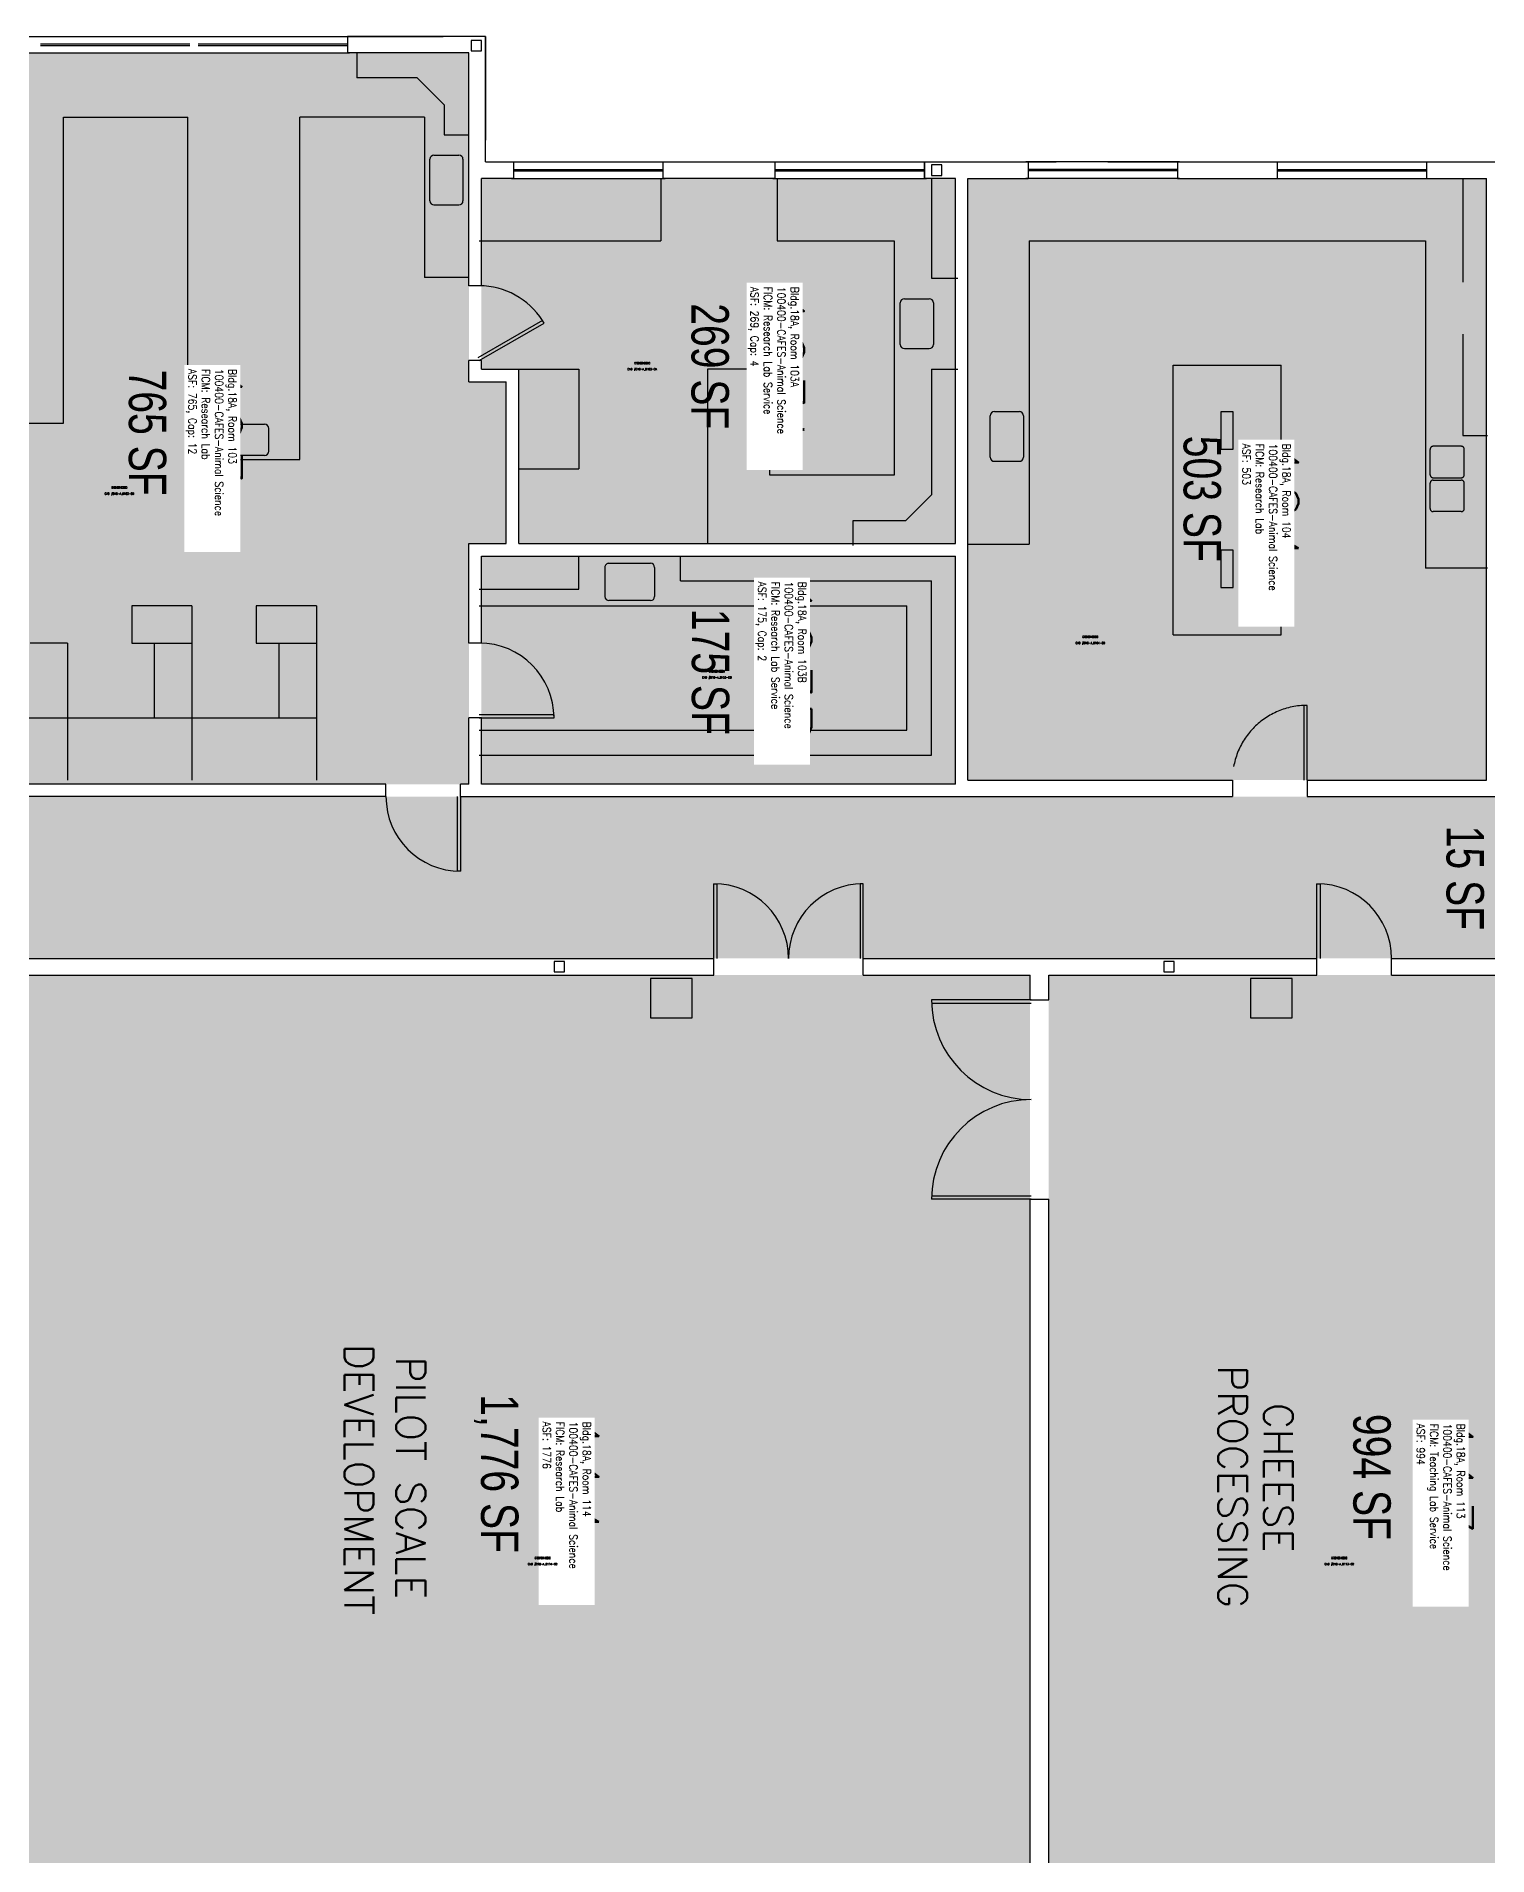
# Model space of a CAD drawing. Header units: inches. Extents: x -4 to 2901, y -182 to 1777.
# Drawn here: x 644 to 1344, y 793 to 1670 of the extents above; entities that cross this region are included whole.
import ezdxf
from ezdxf.enums import TextEntityAlignment as Align

# ---------------------------------------------------------------- set-up
doc = ezdxf.new("R2010")
doc.units = ezdxf.units.IN
doc.header["$LTSCALE"] = 100
doc.header["$MEASUREMENT"] = 0
doc.linetypes.add('DASHED', pattern=[0.75, 0.5, -0.25])
for name, color, linetype in [('A-DOOR', 2, 'CONTINUOUS'), ('A-FLOR', 3, 'CONTINUOUS'), ('A-GLAZ', 1, 'CONTINUOUS'), ('A-GLAZ-SILL', 2, 'CONTINUOUS'), ('A-IDEN-CNUM', 7, 'CONTINUOUS'), ('A-IDEN-RNUM', 7, 'CONTINUOUS'), ('A-IDEN-SNUM', 4, 'CONTINUOUS'), ('A-IDEN-TEXT', 4, 'CONTINUOUS'), ('A-IDEN-VNUM', 4, 'CONTINUOUS'), ('A-ROOF', 2, 'DASHED'), ('A-WALL', 5, 'CONTINUOUS'), ('AREA-TEXT', 3, 'CONTINUOUS'), ('Rooms-Category-Color', 7, 'CONTINUOUS'), ('Rooms-College-Color', 7, 'CONTINUOUS'), ('Rooms-Department-Color', 7, 'CONTINUOUS'), ('Rooms-Division-Color', 7, 'CONTINUOUS'), ('Rooms-Information', 7, 'CONTINUOUS')]:
    doc.layers.add(name, color=color, linetype=linetype)
doc.styles.add('AREA', font='arial.ttf', dxfattribs={"width": 0.75, "height": 12})
doc.styles.add('ROOMSNUMBER', font='txt.shx', dxfattribs={"height": 0.03})
doc.styles.add('ROOMVNUMBER', font='simplex.shx', dxfattribs={"width": 0.85})

msp = doc.modelspace()

# ---------------------------------------------------------------- hatches: boundary and pattern name
at = {"layer": 'Rooms-Category-Color', "true_color": 0xe3f498}
for points in [[(597, 1309.01), (597, 1439), (585, 1439), (549, 1439), (513, 1439), (513, 1661.5), (569, 1661.5), (795, 1661.5), (852.5, 1661.5), (852.5, 1549.26), (852.5, 1513.26), (852.5, 1503.01), (870.5, 1503.01), (870.5, 1425.01), (852.5, 1425.01), (852.5, 1309.01), (812.5, 1309.01)], [(946, 1601.01), (873, 1601.01), (858.5, 1601.01), (858.5, 1549.26), (858.5, 1513.26), (858.5, 1509.01), (876.5, 1509.01), (876.5, 1425.01), (1087, 1425.01), (1087, 1601.01), (1073, 1601.01)], [(1093, 1311.01), (1220.5, 1311.01), (1256.5, 1311.01), (1343, 1311.01), (1343, 1601.01), (1315, 1601.01), (1241, 1601.01), (1195, 1601.01), (1121, 1601.01), (1093, 1601.01)], [(858.5, 1309.01), (858.5, 1419.01), (1087, 1419.01), (1087, 1309.01)], [(599, 729), (599, 1217), (970.57, 1217), (1042.5, 1217), (1123, 1217), (1042.5, 1217), (1123, 1217), (1123, 729), (852, 729), (816, 729), (672, 729), (624, 729)], [(1140, 729), (1132, 729), (1132, 1217), (1261.25, 1217), (1297.25, 1217), (1426, 1217), (1426, 774), (1408, 774), (1408, 754), (1426, 754), (1426, 729), (1176, 729)]]:
    msp.add_hatch(color=61, dxfattribs=at).paths.add_polyline_path(points)
at = {"layer": 'Rooms-Category-Color', "true_color": 0xadadad}
msp.add_hatch(color=253, dxfattribs=at).paths.add_polyline_path([(2270, 1228), (2270, 1303.01), (2167.28, 1303.01), (2131.28, 1303.01), (1948, 1303.01), (1948, 1371.01), (1842, 1371.01), (1842, 1351.01), (1842, 1315.01), (1842, 1311.01), (1888, 1311.01), (1888, 1303.01), (1854, 1303.01), (1854, 1300), (1848, 1300), (1848, 1303.01), (1749, 1303.01), (1749, 1321.01), (1685, 1321.01), (1685, 1303.01), (1567, 1303.01), (1531, 1303.01), (1513, 1303.01), (1477, 1303.01), (1415, 1303.01), (1355, 1303.01), (1349, 1303.01), (1256.5, 1303.01), (1220.5, 1303.01), (848.5, 1303.01), (812.5, 1303.01), (591, 1303.01), (591, 1433), (585, 1433), (549, 1433), (513, 1433), (513, 1421), (513, 1385), (513, 1350.96), (513, 1268), (513, 1232), (513, 1075), (513, 1039), (513, 763), (513, 691), (513, 649), (599, 649), (599, 404.01), (599, 368.01), (599, 211), (599, 175), (599, 145.75), (599, 85.75), (599, 45), (602, 45), (674, 45), (677, 45), (677, 242), (677, 278), (677, 518), (677, 566), (677, 721), (624, 721), (591, 721), (591, 1225), (970.57, 1225), (1042.5, 1225), (1261.25, 1225), (1297.25, 1225), (1560, 1225), (1596, 1225), (1786.06, 1225), (1822.06, 1225), (1848, 1225), (1848, 1228), (1854, 1228), (1854, 1225), (1997, 1225), (2270, 1225)])
at = {"layer": 'Rooms-College-Color', "true_color": 0xe3c5e1}
for points in [[(597, 1309.01), (597, 1439), (585, 1439), (549, 1439), (513, 1439), (513, 1661.5), (569, 1661.5), (795, 1661.5), (852.5, 1661.5), (852.5, 1549.26), (852.5, 1513.26), (852.5, 1503.01), (870.5, 1503.01), (870.5, 1425.01), (852.5, 1425.01), (852.5, 1309.01), (812.5, 1309.01)], [(946, 1601.01), (873, 1601.01), (858.5, 1601.01), (858.5, 1549.26), (858.5, 1513.26), (858.5, 1509.01), (876.5, 1509.01), (876.5, 1425.01), (1087, 1425.01), (1087, 1601.01), (1073, 1601.01)], [(1093, 1311.01), (1220.5, 1311.01), (1256.5, 1311.01), (1343, 1311.01), (1343, 1601.01), (1315, 1601.01), (1241, 1601.01), (1195, 1601.01), (1121, 1601.01), (1093, 1601.01)], [(858.5, 1309.01), (858.5, 1419.01), (1087, 1419.01), (1087, 1309.01)], [(599, 729), (599, 1217), (970.57, 1217), (1042.5, 1217), (1123, 1217), (1042.5, 1217), (1123, 1217), (1123, 729), (852, 729), (816, 729), (672, 729), (624, 729)], [(1140, 729), (1132, 729), (1132, 1217), (1261.25, 1217), (1297.25, 1217), (1426, 1217), (1426, 774), (1408, 774), (1408, 754), (1426, 754), (1426, 729), (1176, 729)]]:
    msp.add_hatch(color=254, dxfattribs=at).paths.add_polyline_path(points)
at = {"layer": 'Rooms-College-Color', "true_color": 0xadadad}
msp.add_hatch(color=253, dxfattribs=at).paths.add_polyline_path([(2270, 1228), (2270, 1303.01), (2167.28, 1303.01), (2131.28, 1303.01), (1948, 1303.01), (1948, 1371.01), (1842, 1371.01), (1842, 1351.01), (1842, 1315.01), (1842, 1311.01), (1888, 1311.01), (1888, 1303.01), (1854, 1303.01), (1854, 1300), (1848, 1300), (1848, 1303.01), (1749, 1303.01), (1749, 1321.01), (1685, 1321.01), (1685, 1303.01), (1567, 1303.01), (1531, 1303.01), (1513, 1303.01), (1477, 1303.01), (1415, 1303.01), (1355, 1303.01), (1349, 1303.01), (1256.5, 1303.01), (1220.5, 1303.01), (848.5, 1303.01), (812.5, 1303.01), (591, 1303.01), (591, 1433), (585, 1433), (549, 1433), (513, 1433), (513, 1421), (513, 1385), (513, 1350.96), (513, 1268), (513, 1232), (513, 1075), (513, 1039), (513, 763), (513, 691), (513, 649), (599, 649), (599, 404.01), (599, 368.01), (599, 211), (599, 175), (599, 145.75), (599, 85.75), (599, 45), (602, 45), (674, 45), (677, 45), (677, 242), (677, 278), (677, 518), (677, 566), (677, 721), (624, 721), (591, 721), (591, 1225), (970.57, 1225), (1042.5, 1225), (1261.25, 1225), (1297.25, 1225), (1560, 1225), (1596, 1225), (1786.06, 1225), (1822.06, 1225), (1848, 1225), (1848, 1228), (1854, 1228), (1854, 1225), (1997, 1225), (2270, 1225)])
at = {"layer": 'Rooms-Department-Color', "true_color": 0xe3c5e1}
for points in [[(597, 1309.01), (597, 1439), (585, 1439), (549, 1439), (513, 1439), (513, 1661.5), (569, 1661.5), (795, 1661.5), (852.5, 1661.5), (852.5, 1549.26), (852.5, 1513.26), (852.5, 1503.01), (870.5, 1503.01), (870.5, 1425.01), (852.5, 1425.01), (852.5, 1309.01), (812.5, 1309.01)], [(946, 1601.01), (873, 1601.01), (858.5, 1601.01), (858.5, 1549.26), (858.5, 1513.26), (858.5, 1509.01), (876.5, 1509.01), (876.5, 1425.01), (1087, 1425.01), (1087, 1601.01), (1073, 1601.01)], [(1093, 1311.01), (1220.5, 1311.01), (1256.5, 1311.01), (1343, 1311.01), (1343, 1601.01), (1315, 1601.01), (1241, 1601.01), (1195, 1601.01), (1121, 1601.01), (1093, 1601.01)], [(858.5, 1309.01), (858.5, 1419.01), (1087, 1419.01), (1087, 1309.01)], [(599, 729), (599, 1217), (970.57, 1217), (1042.5, 1217), (1123, 1217), (1042.5, 1217), (1123, 1217), (1123, 729), (852, 729), (816, 729), (672, 729), (624, 729)], [(1140, 729), (1132, 729), (1132, 1217), (1261.25, 1217), (1297.25, 1217), (1426, 1217), (1426, 774), (1408, 774), (1408, 754), (1426, 754), (1426, 729), (1176, 729)]]:
    msp.add_hatch(color=254, dxfattribs=at).paths.add_polyline_path(points)
at = {"layer": 'Rooms-Department-Color', "true_color": 0xacacac}
msp.add_hatch(color=253, dxfattribs=at).paths.add_polyline_path([(2270, 1228), (2270, 1303.01), (2167.28, 1303.01), (2131.28, 1303.01), (1948, 1303.01), (1948, 1371.01), (1842, 1371.01), (1842, 1351.01), (1842, 1315.01), (1842, 1311.01), (1888, 1311.01), (1888, 1303.01), (1854, 1303.01), (1854, 1300), (1848, 1300), (1848, 1303.01), (1749, 1303.01), (1749, 1321.01), (1685, 1321.01), (1685, 1303.01), (1567, 1303.01), (1531, 1303.01), (1513, 1303.01), (1477, 1303.01), (1415, 1303.01), (1355, 1303.01), (1349, 1303.01), (1256.5, 1303.01), (1220.5, 1303.01), (848.5, 1303.01), (812.5, 1303.01), (591, 1303.01), (591, 1433), (585, 1433), (549, 1433), (513, 1433), (513, 1421), (513, 1385), (513, 1350.96), (513, 1268), (513, 1232), (513, 1075), (513, 1039), (513, 763), (513, 691), (513, 649), (599, 649), (599, 404.01), (599, 368.01), (599, 211), (599, 175), (599, 145.75), (599, 85.75), (599, 45), (602, 45), (674, 45), (677, 45), (677, 242), (677, 278), (677, 518), (677, 566), (677, 721), (624, 721), (591, 721), (591, 1225), (970.57, 1225), (1042.5, 1225), (1261.25, 1225), (1297.25, 1225), (1560, 1225), (1596, 1225), (1786.06, 1225), (1822.06, 1225), (1848, 1225), (1848, 1228), (1854, 1228), (1854, 1225), (1997, 1225), (2270, 1225)])
at = {"layer": 'Rooms-Division-Color', "true_color": 0xe3c5e1}
for points in [[(597, 1309.01), (597, 1439), (585, 1439), (549, 1439), (513, 1439), (513, 1661.5), (569, 1661.5), (795, 1661.5), (852.5, 1661.5), (852.5, 1549.26), (852.5, 1513.26), (852.5, 1503.01), (870.5, 1503.01), (870.5, 1425.01), (852.5, 1425.01), (852.5, 1309.01), (812.5, 1309.01)], [(946, 1601.01), (873, 1601.01), (858.5, 1601.01), (858.5, 1549.26), (858.5, 1513.26), (858.5, 1509.01), (876.5, 1509.01), (876.5, 1425.01), (1087, 1425.01), (1087, 1601.01), (1073, 1601.01)], [(1093, 1311.01), (1220.5, 1311.01), (1256.5, 1311.01), (1343, 1311.01), (1343, 1601.01), (1315, 1601.01), (1241, 1601.01), (1195, 1601.01), (1121, 1601.01), (1093, 1601.01)], [(858.5, 1309.01), (858.5, 1419.01), (1087, 1419.01), (1087, 1309.01)], [(599, 729), (599, 1217), (970.57, 1217), (1042.5, 1217), (1123, 1217), (1042.5, 1217), (1123, 1217), (1123, 729), (852, 729), (816, 729), (672, 729), (624, 729)], [(1140, 729), (1132, 729), (1132, 1217), (1261.25, 1217), (1297.25, 1217), (1426, 1217), (1426, 774), (1408, 774), (1408, 754), (1426, 754), (1426, 729), (1176, 729)]]:
    msp.add_hatch(color=254, dxfattribs=at).paths.add_polyline_path(points)
at = {"layer": 'Rooms-Division-Color', "true_color": 0xadadad}
msp.add_hatch(color=253, dxfattribs=at).paths.add_polyline_path([(2270, 1228), (2270, 1303.01), (2167.28, 1303.01), (2131.28, 1303.01), (1948, 1303.01), (1948, 1371.01), (1842, 1371.01), (1842, 1351.01), (1842, 1315.01), (1842, 1311.01), (1888, 1311.01), (1888, 1303.01), (1854, 1303.01), (1854, 1300), (1848, 1300), (1848, 1303.01), (1749, 1303.01), (1749, 1321.01), (1685, 1321.01), (1685, 1303.01), (1567, 1303.01), (1531, 1303.01), (1513, 1303.01), (1477, 1303.01), (1415, 1303.01), (1355, 1303.01), (1349, 1303.01), (1256.5, 1303.01), (1220.5, 1303.01), (848.5, 1303.01), (812.5, 1303.01), (591, 1303.01), (591, 1433), (585, 1433), (549, 1433), (513, 1433), (513, 1421), (513, 1385), (513, 1350.96), (513, 1268), (513, 1232), (513, 1075), (513, 1039), (513, 763), (513, 691), (513, 649), (599, 649), (599, 404.01), (599, 368.01), (599, 211), (599, 175), (599, 145.75), (599, 85.75), (599, 45), (602, 45), (674, 45), (677, 45), (677, 242), (677, 278), (677, 518), (677, 566), (677, 721), (624, 721), (591, 721), (591, 1225), (970.57, 1225), (1042.5, 1225), (1261.25, 1225), (1297.25, 1225), (1560, 1225), (1596, 1225), (1786.06, 1225), (1822.06, 1225), (1848, 1225), (1848, 1228), (1854, 1228), (1854, 1225), (1997, 1225), (2270, 1225)])

# ---------------------------------------------------------------- linework, layer by layer
at = {"layer": 'A-DOOR'}
for p, q in [((887.93, 1532.56), (856.75, 1514.56)), ((857.5, 1513.26), (888.68, 1531.26)), ((888.68, 1531.26), (887.93, 1532.56)), ((893.5, 1342.51), (857.5, 1342.51)), ((893.5, 1341.01), (893.5, 1342.51)), ((857.5, 1341.01), (893.5, 1341.01)), ((847, 1267.01), (847, 1303.01)), ((848.5, 1303.01), (848.5, 1267.01)), ((848.5, 1267.01), (847, 1267.01))]:
    msp.add_line(p, q, dxfattribs=at)
at = {"layer": 'A-DOOR', "linetype": 'DASHED'}
for p, q in [((1256.5, 1347.01), (1255, 1347.01)), ((1255, 1347.01), (1255, 1311.01)), ((1256.5, 1311.01), (1256.5, 1347.01))]:
    msp.add_line(p, q, dxfattribs=at)
at = {"layer": 'A-DOOR', "linetype": 'Continuous'}
for p, q in [((970.54, 1225), (970.54, 1261)), ((970.54, 1261), (972.04, 1261)), ((972.04, 1261), (972.04, 1225)), ((1042.54, 1261), (1041.04, 1261)), ((1041.04, 1261), (1041.04, 1225)), ((1042.54, 1225), (1042.54, 1261)), ((1261.25, 1225), (1261.25, 1261)), ((1261.25, 1261), (1262.75, 1261)), ((1262.75, 1261), (1262.75, 1225)), ((1123.5, 1205), (1075.5, 1205)), ((1075.5, 1203.5), (1123.5, 1203.5)), ((1075.5, 1110.5), (1123.5, 1110.5)), ((1123.5, 1109), (1075.5, 1109))]:
    msp.add_line(p, q, dxfattribs=at)
at = {"layer": 'A-DOOR'}
for centre, start, end in [((857.5, 1513.26), 32.43808, 90), ((857.5, 1341.01), 0, 90), ((848.5, 1303.01), 180, 270)]:
    msp.add_arc(centre, 36, start, end, dxfattribs=at)
at = {"layer": 'A-DOOR', "linetype": 'DASHED'}
msp.add_arc((1256.5, 1311.01), 36, 90.00001, 180, dxfattribs=at)
at = {"layer": 'A-DOOR', "linetype": 'Continuous'}
for centre, radius, start, end in [((970.54, 1225), 36, 0, 90), ((1042.54, 1225), 36, 90.00001, 180), ((1261.25, 1225), 36, 0, 90), ((1123.5, 1205), 48, 180, 270), ((1123.5, 1109), 48, 90, 180)]:
    msp.add_arc(centre, radius, start, end, dxfattribs=at)
at = {"layer": 'A-FLOR'}
for p, q in [((798.5, 1661.5), (798.5, 1649.5)), ((827.5, 1649.5), (798.5, 1649.5)), ((840.5, 1636.5), (827.5, 1649.5)), ((840.5, 1636.5), (840.5, 1622.01)), ((657, 1483), (657, 1630.5)), ((657, 1630.5), (717, 1630.5)), ((717, 1465.5), (717, 1630.5)), ((771, 1465.5), (771, 1630.5)), ((831, 1630.5), (771, 1630.5)), ((831, 1630.5), (831, 1553.26)), ((840.5, 1622.01), (852.5, 1622.01)), ((833.63, 1590.26), (833.63, 1610.26)), ((835.63, 1612.26), (847.63, 1612.26)), ((849.63, 1610.26), (849.63, 1590.26)), ((945, 1601.01), (945, 1571.01)), ((1001, 1601.01), (1001, 1571.01)), ((1075.5, 1601.01), (1075.5, 1553.01)), ((835.63, 1588.26), (847.63, 1588.26)), ((857.5, 1571.01), (945, 1571.01)), ((1001, 1571.01), (1057.5, 1571.01)), ((1057.5, 1571.01), (1057.5, 1458.01)), ((1122.5, 1571.01), (1313.5, 1571.01)), ((1122.5, 1571.01), (1122.5, 1424.65)), ((1313.5, 1571.01), (1313.5, 1413.07)), ((852.5, 1553.26), (831, 1553.26)), ((1075.5, 1553.01), (1088.1, 1553.01)), ((1060.36, 1521.01), (1060.36, 1541.01)), ((1062.36, 1543.01), (1074.36, 1543.01)), ((1076.36, 1541.01), (1076.36, 1521.01)), ((1062.36, 1519.01), (1074.36, 1519.01)), ((876.5, 1509.01), (905.5, 1509.01)), ((905.5, 1509.01), (905.5, 1461.01)), ((997.5, 1509.01), (967.5, 1509.01)), ((967.5, 1509.01), (967.5, 1425.01)), ((997.5, 1458.01), (997.5, 1509.01)), ((1075.5, 1509.01), (1075.5, 1448.56)), ((1075.5, 1509.01), (1088.1, 1509.01)), ((1192, 1381.01), (1192, 1511.01)), ((1192, 1511.01), (1244, 1511.01)), ((1244, 1381.01), (1244, 1511.01)), ((603, 1483), (657, 1483)), ((734, 1482.51), (754, 1482.51)), ((1103.81, 1466.65), (1103.81, 1486.65)), ((1105.81, 1488.65), (1117.81, 1488.65)), ((1119.81, 1486.65), (1119.81, 1466.65)), ((732, 1469.51), (732, 1480.51)), ((756, 1469.51), (756, 1480.51)), ((717, 1465.5), (771, 1465.5)), ((754, 1467.51), (734, 1467.51)), ((1105.81, 1464.65), (1117.81, 1464.65)), ((876.5, 1461.01), (905.5, 1461.01)), ((1057.5, 1458.01), (997.5, 1458.01)), ((1075.5, 1448.56), (1062.95, 1436.01)), ((1062.95, 1436.01), (1037.5, 1436.01)), ((1037.5, 1436.01), (1037.5, 1424.01)), ((905.5, 1403.01), (905.5, 1419.01)), ((918, 1413.51), (918, 1399.51)), ((920, 1415.51), (940, 1415.51)), ((942, 1413.51), (942, 1399.51)), ((954.5, 1407.01), (954.5, 1419.01)), ((1343.5, 1413.07), (1313.5, 1413.07)), ((954.5, 1407.01), (1075.5, 1407.01)), ((1075.5, 1323.01), (1075.5, 1407.01)), ((719, 1395), (690, 1395)), ((690, 1395), (690, 1377)), ((719, 1395), (719, 1311.01)), ((779, 1395), (750, 1395)), ((750, 1395), (750, 1377)), ((779, 1395), (779, 1311.01)), ((857.5, 1403.01), (905.5, 1403.01)), ((857.5, 1395.01), (1063.5, 1395.01)), ((940, 1397.51), (920, 1397.51)), ((1063.5, 1335.01), (1063.5, 1395.01)), ((659, 1377), (641, 1377)), ((659, 1377), (659, 1311.01)), ((690, 1377), (719, 1377)), ((701, 1341.01), (701, 1377)), ((750, 1377), (779, 1377)), ((761, 1341.01), (761, 1377)), ((1192, 1381.01), (1244, 1381.01)), ((599, 1341.01), (779, 1341.01)), ((857.5, 1335.01), (1063.5, 1335.01)), ((857.5, 1323.01), (1075.5, 1323.01))]:
    msp.add_line(p, q, dxfattribs=at)
at = {"layer": 'A-FLOR', "linetype": 'DASHED'}
for p, q in [((1331.5, 1601.01), (1331.5, 1477.15)), ((1331.5, 1477.15), (1343.5, 1477.15)), ((1315.78, 1458.22), (1315.78, 1470.4)), ((1330.78, 1471.9), (1317.28, 1471.9)), ((1332.28, 1458.22), (1332.28, 1470.4)), ((1317.28, 1456.72), (1330.78, 1456.72)), ((1315.78, 1441.9), (1315.78, 1454.09)), ((1317.28, 1455.59), (1330.78, 1455.59)), ((1332.28, 1441.9), (1332.28, 1454.09)), ((1330.78, 1440.4), (1317.28, 1440.4))]:
    msp.add_line(p, q, dxfattribs=at)
at = {"layer": 'A-FLOR', "linetype": 'Continuous'}
msp.add_line((1093.13, 1424.65), (1122.5, 1424.65), dxfattribs=at)
at = {"layer": 'A-FLOR'}
for centre, start, end in [((835.63, 1610.26), 90, 180), ((847.63, 1610.26), 0, 90), ((835.63, 1590.26), 180, 270), ((847.63, 1590.26), 270, 0), ((1062.36, 1541.01), 90, 180), ((1074.36, 1541.01), 0, 90), ((1062.36, 1521.01), 180, 270), ((1074.36, 1521.01), 270, 0), ((734, 1480.51), 90, 180), ((754, 1480.51), 0, 90), ((1105.81, 1486.65), 90, 180), ((1117.81, 1486.65), 0, 90), ((734, 1469.51), 180, 270), ((754, 1469.51), 270, 0), ((1105.81, 1466.65), 180, 270), ((1117.81, 1466.65), 270, 0), ((920, 1413.51), 89.99998, 180), ((940, 1413.51), 0, 89.99998), ((920, 1399.51), 180, 270), ((940, 1399.51), 270, 0)]:
    msp.add_arc(centre, 2, start, end, dxfattribs=at)
at = {"layer": 'A-FLOR', "linetype": 'DASHED'}
for centre, start, end in [((1317.28, 1470.4), 90, 180), ((1330.78, 1470.4), 0, 90), ((1317.28, 1458.22), 180, 270), ((1330.78, 1458.22), 270, 0), ((1317.28, 1454.09), 90, 180), ((1330.78, 1454.09), 0, 90), ((1317.28, 1441.9), 180, 270), ((1330.78, 1441.9), 270, 0)]:
    msp.add_arc(centre, 1.5, start, end, dxfattribs=at)
at = {"layer": 'A-GLAZ'}
for p, q in [((646, 1665.88), (718, 1665.88)), ((646, 1665.13), (718, 1665.13)), ((722, 1665.88), (794, 1665.88)), ((722, 1665.13), (794, 1665.13)), ((874, 1605.39), (946, 1605.39)), ((1000, 1605.39), (1072, 1605.39)), ((1194, 1605.39), (1122, 1605.39)), ((1242, 1605.39), (1314, 1605.39)), ((874, 1604.64), (946, 1604.64)), ((1000, 1604.64), (1072, 1604.64)), ((1194, 1604.64), (1122, 1604.64)), ((1242, 1604.64), (1314, 1604.64))]:
    msp.add_line(p, q, dxfattribs=at)
at = {"layer": 'A-GLAZ-SILL'}
for p, q in [((569, 1669.5), (795, 1669.5)), ((569, 1661.5), (795, 1661.5)), ((873, 1609.01), (947, 1609.01)), ((999, 1609.01), (1073, 1609.01)), ((1195, 1609.01), (1121, 1609.01)), ((1241, 1609.01), (1315, 1609.01)), ((873, 1601.01), (947, 1601.01)), ((999, 1601.01), (1073, 1601.01)), ((1195, 1601.01), (1121, 1601.01)), ((1241, 1601.01), (1315, 1601.01))]:
    msp.add_line(p, q, dxfattribs=at)
at = {"layer": 'A-ROOF'}
msp.add_lwpolyline([(115, 1212.5), (115, 1669.5), (860.5, 1669.5), (860.5, 1609.01), (2360, 1609.01)], dxfattribs=at)
at = {"layer": 'A-WALL'}
for p, q in [((860.5, 1669.5), (794, 1669.5)), ((794, 1669.5), (794, 1661.5)), ((853.5, 1667.5), (853.5, 1662.5)), ((858.5, 1667.5), (853.5, 1667.5)), ((858.5, 1662.5), (858.5, 1667.5)), ((860.5, 1609.01), (860.5, 1669.5)), ((852.5, 1661.5), (794, 1661.5)), ((852.5, 1549.26), (852.5, 1661.5)), ((853.5, 1662.5), (858.5, 1662.5)), ((860.5, 1609.01), (874, 1609.01)), ((874, 1609.01), (874, 1601.01)), ((946, 1609.01), (1000, 1609.01)), ((946, 1609.01), (946, 1601.01)), ((1000, 1609.01), (1000, 1601.01)), ((1072, 1601.01), (1072, 1609.01)), ((1072, 1609.01), (1122, 1609.01)), ((1072, 1609.01), (1072, 1601.01)), ((1075.5, 1607.51), (1075.5, 1602.51)), ((1080.5, 1607.51), (1075.5, 1607.51)), ((1080.5, 1602.51), (1080.5, 1607.51)), ((1122, 1609.01), (1122, 1601.01)), ((1194, 1609.01), (1242, 1609.01)), ((1194, 1609.01), (1194, 1601.01)), ((1242, 1609.01), (1242, 1601.01)), ((1314, 1609.01), (1382.22, 1609.01)), ((1314, 1609.01), (1314, 1601.01)), ((858.5, 1549.26), (858.5, 1601.01)), ((874, 1601.01), (858.5, 1601.01)), ((1000, 1601.01), (946, 1601.01)), ((1087, 1601.01), (1072, 1601.01)), ((1075.5, 1602.51), (1080.5, 1602.51)), ((1087, 1425.01), (1087, 1601.01)), ((1093, 1601.01), (1122, 1601.01)), ((1093, 1311.01), (1093, 1601.01)), ((1194, 1601.01), (1242, 1601.01)), ((1314, 1601.01), (1343, 1601.01)), ((1343, 1311.01), (1343, 1601.01)), ((858.5, 1549.26), (852.5, 1549.26)), ((858.5, 1513.26), (852.5, 1513.26)), ((852.5, 1503.01), (852.5, 1513.26)), ((858.5, 1509.01), (858.5, 1513.26)), ((858.5, 1509.01), (876.5, 1509.01)), ((876.5, 1425.01), (876.5, 1509.01)), ((852.5, 1503.01), (870.5, 1503.01)), ((870.5, 1425.01), (870.5, 1503.01)), ((852.5, 1425.01), (870.5, 1425.01)), ((852.5, 1377.01), (852.5, 1425.01)), ((876.5, 1425.01), (1087, 1425.01)), ((858.5, 1419.01), (1087, 1419.01)), ((858.5, 1377.01), (858.5, 1419.01)), ((1087, 1309.01), (1087, 1419.01)), ((858.5, 1377.01), (852.5, 1377.01)), ((852.5, 1309.01), (852.5, 1341.01)), ((858.5, 1341.01), (852.5, 1341.01)), ((858.5, 1309.01), (858.5, 1341.01)), ((812.5, 1309.01), (597, 1309.01)), ((812.5, 1303.01), (812.5, 1309.01)), ((848.5, 1303.01), (848.5, 1309.01)), ((852.5, 1309.01), (848.5, 1309.01)), ((1087, 1309.01), (858.5, 1309.01)), ((1093, 1311.01), (1220.5, 1311.01)), ((1220.5, 1311.01), (1220.5, 1303.01)), ((1256.5, 1311.01), (1256.5, 1303.01)), ((1256.5, 1311.01), (1343, 1311.01)), ((812.5, 1303.01), (591, 1303.01)), ((848.5, 1303.01), (1220.5, 1303.01)), ((1256.5, 1303.01), (1349, 1303.01)), ((893.5, 1223.5), (893.5, 1218.5)), ((898.5, 1223.5), (893.5, 1223.5)), ((898.5, 1218.5), (898.5, 1223.5)), ((1187.5, 1223.5), (1187.5, 1218.5)), ((1192.5, 1223.5), (1187.5, 1223.5)), ((1192.5, 1218.5), (1192.5, 1223.5)), ((893.5, 1218.5), (898.5, 1218.5)), ((1187.5, 1218.5), (1192.5, 1218.5))]:
    msp.add_line(p, q, dxfattribs=at)
at = {"layer": 'A-WALL', "linetype": 'DASHED'}
for p, q in [((1214.91, 1488.45), (1214.91, 1470.45)), ((1220.91, 1488.45), (1214.91, 1488.45)), ((1220.91, 1470.45), (1220.91, 1488.45)), ((1214.91, 1470.45), (1220.91, 1470.45)), ((1214.91, 1421.88), (1214.91, 1403.88)), ((1220.91, 1421.88), (1214.91, 1421.88)), ((1220.91, 1403.88), (1220.91, 1421.88)), ((1214.91, 1403.88), (1220.91, 1403.88))]:
    msp.add_line(p, q, dxfattribs=at)
at = {"layer": 'A-WALL', "linetype": 'Continuous'}
for p, q in [((591, 1225), (970.57, 1225)), ((970.57, 1217), (970.57, 1225)), ((1042.5, 1217), (1042.5, 1225)), ((1042.5, 1225), (1261.25, 1225)), ((1261.25, 1217), (1261.25, 1225)), ((1297.25, 1217), (1297.25, 1225)), ((1297.25, 1225), (1560, 1225)), ((599, 1217), (970.57, 1217)), ((960.04, 1215.34), (940.04, 1215.34)), ((940.04, 1215.34), (940.04, 1196.34)), ((960.04, 1196.34), (960.04, 1215.34)), ((1042.5, 1217), (1123, 1217)), ((1123, 1205), (1123, 1217)), ((1132, 1205), (1132, 1217)), ((1132, 1217), (1261.25, 1217)), ((1229.25, 1215.34), (1229.25, 1196.34)), ((1249.25, 1215.34), (1229.25, 1215.34)), ((1249.25, 1196.34), (1249.25, 1215.34)), ((1297.25, 1217), (1426, 1217)), ((1123, 1205), (1132, 1205)), ((940.04, 1196.34), (960.04, 1196.34)), ((1229.25, 1196.34), (1249.25, 1196.34)), ((1123, 1109), (1132, 1109)), ((1123, 721), (1123, 1109)), ((1132, 729), (1132, 1109))]:
    msp.add_line(p, q, dxfattribs=at)

# ---------------------------------------------------------------- texts
at = {"layer": 'A-IDEN-CNUM', "style": 'ROOMSNUMBER', "width": 0.85}
for s, p in [('CAD #018-A_0103-0A', (936, 1509)), ('CAD #018-A_0103-00', (684, 1449)), ('CAD #018-A_0104-00', (1152, 1377)), ('CAD #018-A_0103-0B', (972, 1360.42)), ('CAD #018-A_0114-00', (888, 933)), ('CAD #018-A_0113-00', (1272, 933))]:
    msp.add_text(s, height=1, dxfattribs=at).set_placement(p, align=Align.MIDDLE)
at = {"layer": 'A-IDEN-RNUM', "style": 'ROOMSNUMBER', "width": 0.85}
for s, p in [('0103-A0', (936, 1512)), ('0103-00', (684, 1452)), ('0104-00', (1152, 1380)), ('0103-B0', (972, 1363.42)), ('0114-00', (888, 936)), ('0113-00', (1272, 936))]:
    msp.add_text(s, height=1, dxfattribs=at).set_placement(p, align=Align.MIDDLE)
at = {"layer": 'A-IDEN-SNUM', "style": 'ROOMSNUMBER', "width": 0.85}
for s, p in [('018A0103A0', (936, 1512)), ('018A010300', (684, 1452)), ('018A010400', (1152, 1380)), ('018A0103B0', (972, 1363.42)), ('018A011400', (888, 936)), ('018A011300', (1272, 936))]:
    msp.add_text(s, height=1, dxfattribs=at).set_placement(p, align=Align.MIDDLE)
at = {"layer": 'A-IDEN-TEXT', "style": 'ROOMVNUMBER'}
for s, p in [('DEVELOPMENT', (792.45, 1039.29)), ('PILOT SCALE', (817.48, 1033.18)), ('PROCESSING', (1213.66, 1028.92)), ('CHEESE', (1235.67, 1010.79))]:
    msp.add_text(s, height=14, rotation=270, dxfattribs=at).set_placement(p)
at = {"layer": 'A-IDEN-VNUM', "style": 'ROOMVNUMBER', "width": 0.85}
for s, p in [('103A', (1000.5, 1509.46)), ('103', (729.51, 1481.88)), ('104', (1238.79, 1445.35)), ('103B', (1004.1, 1368.43)), ('114', (901.54, 976.03)), ('113', (1322.81, 975.68))]:
    msp.add_text(s, height=27, rotation=270, dxfattribs=at).set_placement(p, align=Align.MIDDLE)
at = {"layer": 'AREA-TEXT', "style": 'AREA', "width": 0.75}
for s, p in [('269 SF', (968.76, 1510.47)), ('765 SF', (697.57, 1478.5)), ('503 SF', (1205.97, 1446.58)), ('175 SF', (968.94, 1363.16)), ('15 SF', (1332.7, 1263.84)), ('1,776 SF', (867.33, 976.68)), ('994 SF', (1287.78, 975.06))]:
    msp.add_text(s, height=18, rotation=270, dxfattribs=at).set_placement(p, align=Align.MIDDLE_CENTER)

# ---------------------------------------------------------------- next in the draw order: texts
at = {"layer": 'Rooms-Information', "char_height": 3.8571, "width": 86.4, "attachment_point": 7, "rotation": 270, "style": 'ROOMVNUMBER', "bg_fill": 3, "box_fill_scale": 1.5, "bg_fill_color": 256, "bg_fill_true_color": 13158600, "bg_fill_transparency": 0}
for s, insert in [('Bldg.18A, Room 103A^M^J100400-CAFES-Animal Science^M^JFICM: Research Lab Service^M^JASF: 269, Cap: 4', (987, 1548.8)), ('Bldg.18A, Room 103^M^J100400-CAFES-Animal Science^M^JFICM: Research Lab^M^JASF: 765, Cap: 12', (716.01, 1509.2)), ('Bldg.18A, Room 104^M^J100400-CAFES-Animal Science^M^JFICM: Research Lab^M^JASF: 503', (1225.29, 1473.22)), ('Bldg.18A, Room 103B^M^J100400-CAFES-Animal Science^M^JFICM: Research Lab Service^M^JASF: 175, Cap: 2', (990.6, 1406.68)), ('Bldg.18A, Room 114^M^J100400-CAFES-Animal Science^M^JFICM: Research Lab^M^JASF: 1776', (888.04, 1001.72)), ('Bldg.18A, Room 113^M^J100400-CAFES-Animal Science^M^JFICM: Teaching Lab Service^M^JASF: 994', (1309.31, 1000.81))]:
    msp.add_mtext(s, dxfattribs=dict(at, insert=insert))

doc.saveas('drawing.dxf')
